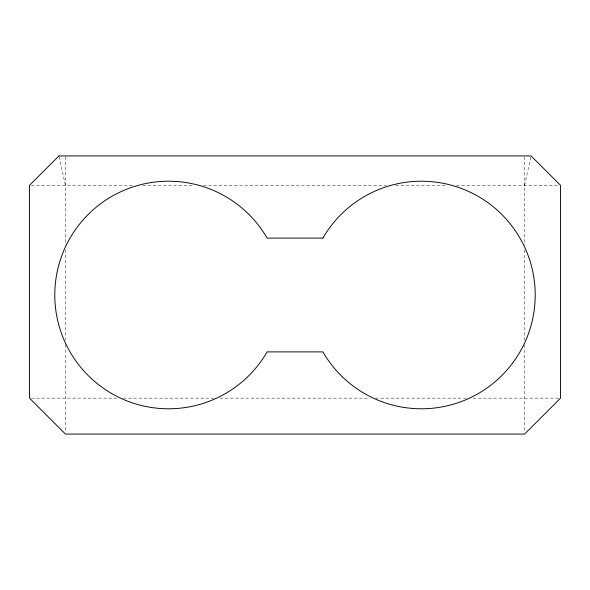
<?xml version="1.0" encoding="UTF-8"?>
<svg xmlns="http://www.w3.org/2000/svg" width="590" height="590" viewBox="0 0 590 590"><rect width="100%" height="100%" fill="white"/><g stroke="black" fill="none" stroke-linecap="round" stroke-linejoin="round"><path stroke-width="0.44" stroke-dasharray="2.95 2.21" d="M524.576 185.326L530.904 156.822M31.344 185.326L133.517 185.326M142.714 185.326L194.243 185.326M203.447 185.326L386.553 185.326M395.757 185.326L447.286 185.326M456.483 185.326L558.656 185.326M31.344 398.147L116.953 398.147M123.391 398.147L214.487 398.147M220.011 398.147L369.989 398.147M375.513 398.147L466.609 398.147M473.047 398.147L558.656 398.147M59.096 156.822L65.424 185.326M524.576 156.844L524.576 245.211M524.576 249.821L524.576 340.106M524.576 344.715L524.576 432.227M65.424 156.844L65.424 245.211M65.424 249.821L65.424 340.106M65.424 344.715L65.424 432.227"/><path stroke-width="0.89" d="M58.897 155.93L29.5 185.326L29.5 398.147L65.424 434.07L524.576 434.07L560.5 398.147L560.5 185.326L531.103 155.93L58.897 155.93M322.885 238.109L267.115 238.109A113.789 113.789 0 0 0 95.433 207.835A113.789 113.789 0 0 0 95.433 382.165A113.789 113.789 0 0 0 267.115 351.891L322.885 351.891A113.789 113.789 0 0 0 494.568 382.165A113.789 113.789 0 0 0 494.568 207.835A113.789 113.789 0 0 0 322.885 238.109"/></g></svg>
